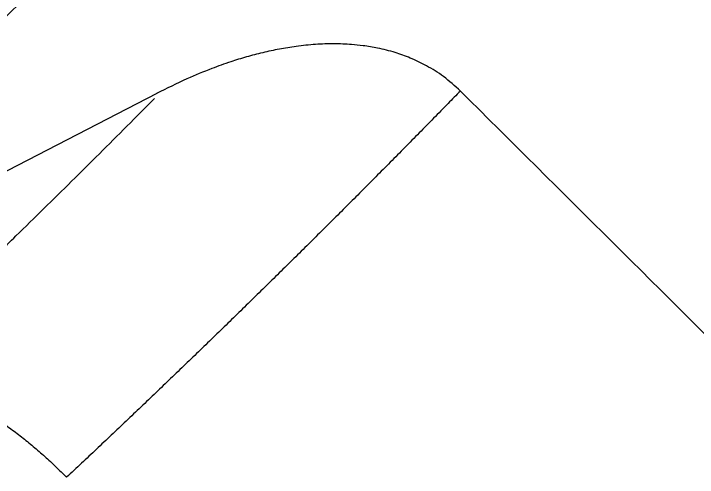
# Model space of a CAD drawing. Header units: inches. Extents: x 2 to 86, y -22 to 129.
# Drawn here: x 70.617 to 74.728, y 76.765 to 79.551 of the extents above; entities that cross this region are included whole.
import ezdxf

# ---------------------------------------------------------------- set-up
doc = ezdxf.new("R2010")
doc.units = ezdxf.units.IN
doc.header["$MEASUREMENT"] = 0
doc.layers.add('1', color=4, linetype='Continuous')
doc.layers.add('BDIM_CYAN', color=4, linetype='Continuous')

# ---------------------------------------------------------------- blocks, each defined once
blk = doc.blocks.new('2020 HS PILLOW')
at = {"layer": '1', "color": 2}
blk.add_line((6.3581, -3.4563), (7.0118, -1.4041), dxfattribs=at)
blk.add_arc((-6.4245, -4.7294), 11.5018, 359.85643, 0.38366, dxfattribs=at)
for points, knots in [([(6.3769, -1.0757), (6.3726, -1.0795), (6.364, -1.0869), (6.3508, -1.0978), (6.3376, -1.1084), (6.3242, -1.1188), (6.3108, -1.1288), (6.2973, -1.1386), (6.2838, -1.148), (6.2704, -1.1572), (6.2569, -1.1661), (6.2436, -1.1747), (6.2303, -1.1831), (6.217, -1.1911), (6.2039, -1.1988), (6.191, -1.2063), (6.1781, -1.2135), (6.1654, -1.2204), (6.1361, -1.2359), (6.088, -1.2592), (6.018, -1.289), (5.943, -1.3168), (5.8771, -1.3382), (5.8224, -1.3541), (5.7807, -1.3653), (5.7384, -1.3757), (5.6954, -1.3854), (5.6519, -1.3943), (5.6078, -1.4024), (5.5634, -1.4099), (5.5185, -1.4165), (5.4734, -1.4224), (5.4281, -1.4275), (5.3826, -1.4319), (5.3371, -1.4355), (5.2915, -1.4384), (5.246, -1.4404), (5.2006, -1.4418), (5.1554, -1.4424), (5.1253, -1.4421), (5.1103, -1.442)], [0, 0, 0, 0, 0.016918, 0.033551, 0.049895, 0.065946, 0.081698, 0.097147, 0.11229, 0.127123, 0.141642, 0.155843, 0.169723, 0.18328, 0.196511, 0.209412, 0.221981, 0.234217, 0.246116, 0.305779, 0.366313, 0.427658, 0.489743, 0.520676, 0.551541, 0.58233, 0.613033, 0.643639, 0.674138, 0.704522, 0.734779, 0.764902, 0.794881, 0.824706, 0.85437, 0.883864, 0.913181, 0.942313, 0.971255, 1, 1, 1, 1]), ([(6.3769, -1.0757), (6.3754, -1.1281), (6.3725, -1.2262), (6.3672, -1.4225), (6.3614, -1.6644), (6.3556, -1.9585), (6.3515, -2.2327), (6.3486, -2.4872), (6.3467, -2.7219), (6.3457, -2.9566), (6.3454, -3.1914), (6.3459, -3.3478), (6.3461, -3.4261)], [0, 0, 0, 0, 0.066712, 0.125013, 0.250008, 0.374939, 0.500001, 0.599859, 0.699783, 0.799778, 0.899849, 1, 1, 1, 1]), ([(5.077, -4.6524), (5.0765, -4.6111), (5.0756, -4.5287), (5.0745, -4.405), (5.0736, -4.2813), (5.0729, -4.1577), (5.0724, -4.034), (5.0721, -3.9103), (5.072, -3.7867), (5.0721, -3.6631), (5.0724, -3.5395), (5.073, -3.4159), (5.0737, -3.2923), (5.0747, -3.1687), (5.0759, -3.0452), (5.0772, -2.9217), (5.0788, -2.7982), (5.0806, -2.6747), (5.0826, -2.5513), (5.0849, -2.4279), (5.0873, -2.3045), (5.0899, -2.1812), (5.0928, -2.0579), (5.0958, -1.9347), (5.0991, -1.8115), (5.1025, -1.6883), (5.1062, -1.5652), (5.1088, -1.4831), (5.1101, -1.4421)], [0, 0, 0, 0, 0.038705, 0.0773915, 0.1160594, 0.1547086, 0.1933388, 0.2319501, 0.2705422, 0.3091151, 0.3476687, 0.3862027, 0.4247171, 0.4632118, 0.5016866, 0.5401414, 0.5785762, 0.6169907, 0.6553849, 0.6937587, 0.732112, 0.7704445, 0.8087563, 0.8470473, 0.8853172, 0.923566, 0.9617937, 1, 1, 1, 1]), ([(5.0772, -4.7582), (5.1219, -4.756), (5.2071, -4.7518), (5.3257, -4.724), (5.4281, -4.688), (5.5227, -4.6434), (5.6069, -4.5932), (5.6794, -4.5413), (5.7475, -4.4859), (5.8174, -4.4209), (5.8932, -4.3395), (5.9627, -4.2538), (6.0257, -4.1666), (6.0811, -4.0811), (6.132, -3.9941), (6.1819, -3.8996), (6.2363, -3.7845), (6.2984, -3.6349), (6.3368, -3.5199), (6.3582, -3.4559)], [0, 0, 0, 0, 0.066168, 0.126124, 0.180035, 0.227981, 0.282801, 0.327814, 0.363349, 0.416631, 0.473636, 0.534326, 0.58729, 0.640562, 0.693101, 0.744982, 0.808308, 0.893382, 1, 1, 1, 1]), ([(-5.0772, -4.7582), (-3.4112, -4.7633), (-0.0264, -4.7735), (3.3584, -4.7634), (5.0772, -4.7582)], [0, 0, 0, 0, 0.492188, 1, 1, 1, 1])]:
    blk.add_open_spline(points, degree=3, knots=knots, dxfattribs=at)
blk = doc.blocks.new('2026 RHYTHM')
at = {"layer": 'BDIM_CYAN', "color": 3}
blk.add_open_spline([(71.0737, 81.2967), (70.9127, 81.1428), (70.5905, 80.8351), (70.1075, 80.3733), (69.6244, 79.9115), (69.1414, 79.4496), (68.6583, 78.9878), (68.1754, 78.5259), (67.6923, 78.0641), (67.2091, 77.6022), (66.8867, 77.2947), (66.7254, 77.1409)], degree=3, knots=[0, 0, 0, 0, 0.1111, 0.222207, 0.333315, 0.44442, 0.555523, 0.666627, 0.777736, 0.888856, 1, 1, 1, 1], dxfattribs=at)
at = {"layer": '1', "color": 3, "rotation": 135}
blk.add_blockref('2020 HS PILLOW', (71.1556, 71.146), dxfattribs=at)

msp = doc.modelspace()

# ---------------------------------------------------------------- block references
msp.add_blockref('2026 RHYTHM', (2.3733, 0.9854))

doc.saveas('drawing.dxf')
